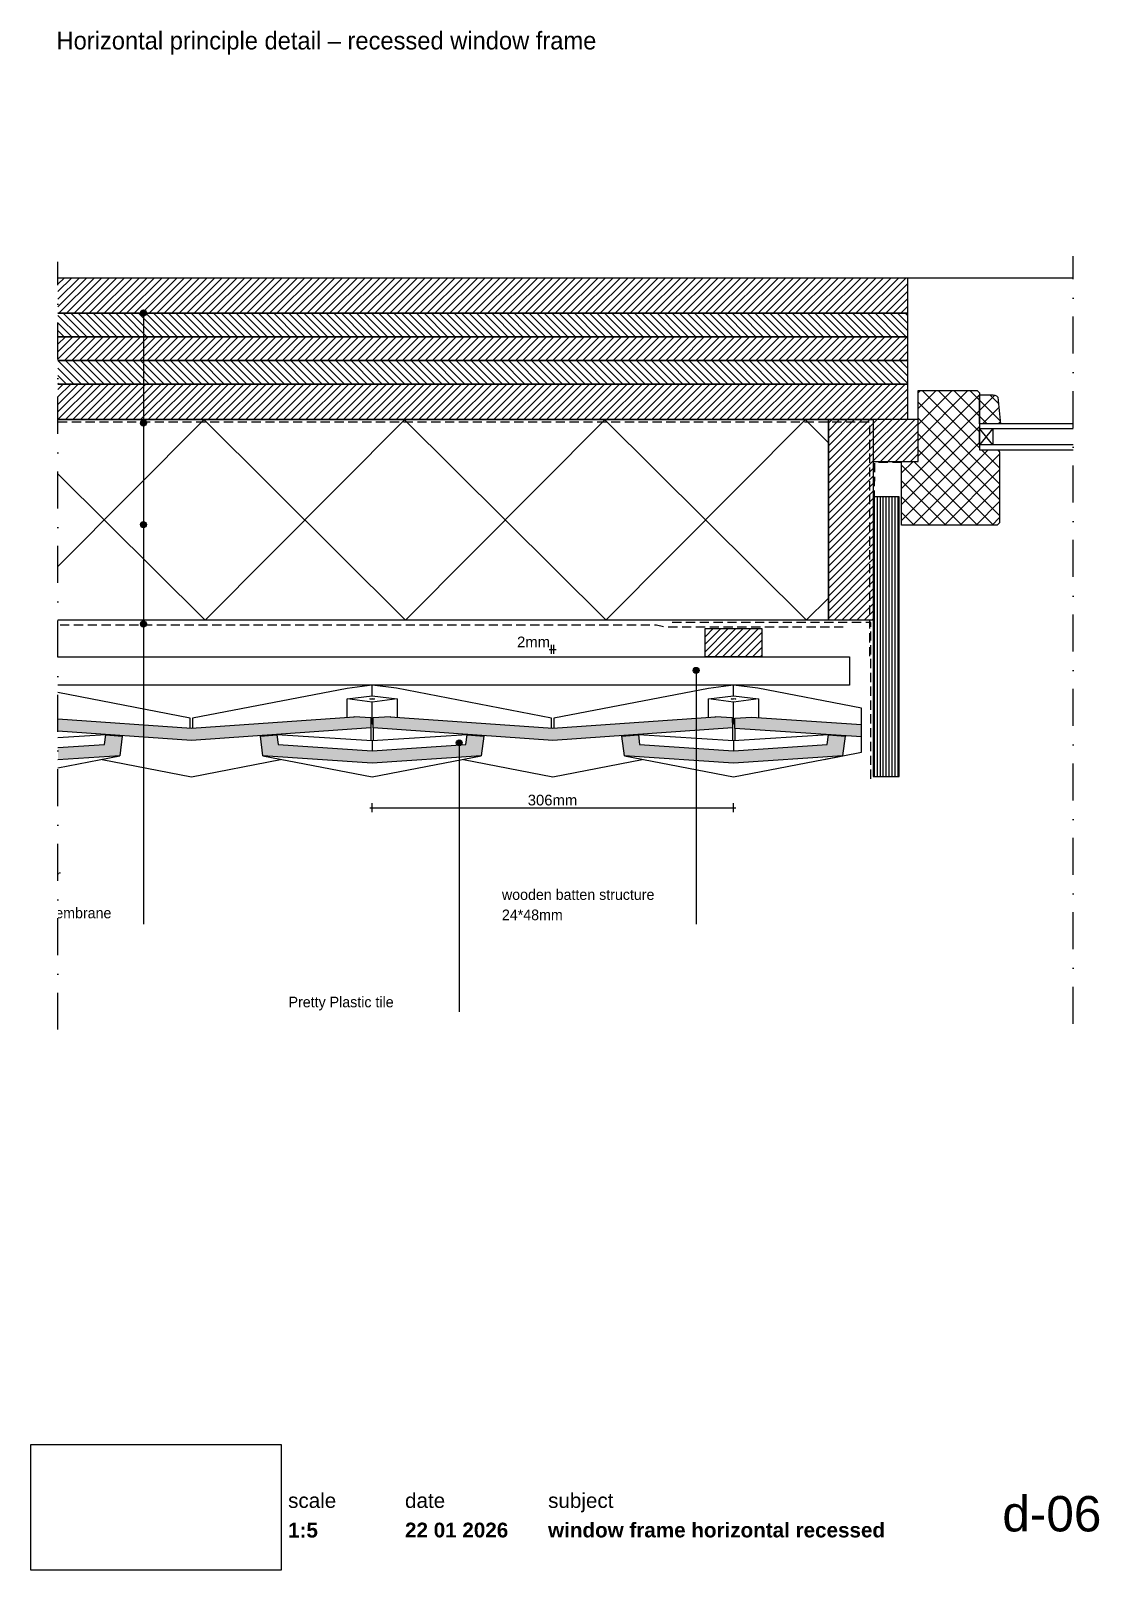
# Paper-space layout 'd-06 window frame horizontal recessed (1)' of a CAD drawing. Header units: millimetres. Extents: x 14 to 195, y 11 to 272.
import ezdxf
from ezdxf.xclip import XClip

# ---------------------------------------------------------------- set-up
doc = ezdxf.new("R2010")
doc.units = ezdxf.units.MM
doc.header["$MEASUREMENT"] = 0
doc.header["$XCLIPFRAME"] = 0
for name, pattern in [('B0302', [12.51, 6.26, -3.125, 0, -3.125]), ('B0701', [2.3412, 1.56, -0.7812]), ('Wipeout_Contour', [1000, 0, -1000])]:
    doc.linetypes.add(name, pattern=pattern)
for name, color, linetype in [('#01', 7, 'Continuous'), ('Dim - 1_50_100', 7, 'Continuous'), ('Info - 1_50_100', 7, 'Continuous'), ('Info - 1_5_10', 7, 'Continuous'), ('Info - Nederlands', 7, 'Continuous')]:
    doc.layers.add(name, color=color, linetype=linetype)
doc.styles.add('GENERATED_STYLE_1', font='HelveticaNeue.ttc')
doc.styles.add('GENERATED_STYLE_2', font='HelveticaNeue.ttc')
doc.styles.add('GENERATED_STYLE_3', font='Helvetica.ttc')
doc.styles.add('GENERATED_STYLE_4', font='')
doc.styles.get('GENERATED_STYLE_4').set_extended_font_data('Work Sans')
picture_1 = doc.add_image_def('image1.png', size_in_pixel=(317, 159))
pattern_1 = [(315, (-1333.4984, 475.69565), (0.6363961, 0.6363961), [])]
pattern_2 = [(45, (-1333.4984, 475.69565), (-0.6363961, 0.6363961), [])]
pattern_3 = [(45, (-1333.4984, 475.6956), (-1.343503, 1.343503), []), (135, (-1333.4984, 475.6956), (1.343503, 1.343503), [])]

# ---------------------------------------------------------------- blocks, each defined once
blk = doc.blocks.new('Drawing_1_1', base_point=(-200, 60))
at = {"color": 2, "linetype": 'Continuous', "lineweight": 0}
for s, insert, char_height, attachment_point, style in [('\\A1;{\\pql;\\fHelvetica Neue|b0|i0|c0|p0;\\W1.000000;date}', (77.08, 24.14), 2.5, 1, 'GENERATED_STYLE_1'), ('\\A1;{\\pql;\\fHelvetica Neue|b0|i0|c0|p0;\\W1.000000;subject}', (101.31, 24.14), 2.5, 1, 'GENERATED_STYLE_1'), ('\\A1;{\\pqr;\\fHelvetica Neue|b0|i0|c0|p0;\\W1.000000;d-06}', (195, 23.65), 6, 3, 'GENERATED_STYLE_1'), ('\\A1;{\\pql;\\fHelvetica Neue|b1|i0|c0|p0;\\W1.000000;1:5}', (57.28, 19.12), 2.5, 1, 'GENERATED_STYLE_2'), ('\\A1;{\\pql;\\fHelvetica Neue|b1|i0|c0|p0;\\W1.000000;22 01 2026}', (77.08, 19.14), 2.5, 1, 'GENERATED_STYLE_2'), ('\\A1;{\\pql;\\fHelvetica Neue|b1|i0|c0|p0;\\W1.000000;window frame horizontal recessed}', (101.31, 19.14), 2.5, 1, 'GENERATED_STYLE_2')]:
    blk.add_mtext(s, dxfattribs=dict(at, insert=insert, char_height=char_height, attachment_point=attachment_point, style=style))
at = {"color": 254, "linetype": 'Wipeout_Contour', "lineweight": 0, "ltscale": 174.062972}
blk.add_wipeout([(13.71, 11.09), (56.11, 11.09), (56.11, 32.35), (13.71, 32.35)], dxfattribs=at)
at = {"color": 2, "linetype": 'Continuous', "lineweight": 0, "insert": (57.28, 24.14), "char_height": 2.5, "attachment_point": 1, "style": 'GENERATED_STYLE_1'}
blk.add_mtext('\\A1;{\\pql;\\fHelvetica Neue|b0|i0|c0|p0;\\W1.000000;scale}', dxfattribs=at)
at = {"color": 9, "lineweight": 0}
image = blk.add_image(picture_1, insert=(13.71, 11.09), size_in_units=(42.4, 21.27), dxfattribs=at)
image.set_boundary_path([(-0.5, -0.5), (316.5, 158.5)])
blk = doc.blocks.new('Drawing_2_1', base_point=(-1333.5, 475.7))
at = {"layer": '#01', "linetype": 'Continuous', "lineweight": 0, "true_color": 0x000000}
for points in [[(32.28, 224), (32.31, 223.81), (32.42, 223.64), (32.59, 223.54), (32.78, 223.5), (32.97, 223.54), (33.13, 223.64), (33.24, 223.81), (33.28, 224), (33.24, 224.19), (33.13, 224.35), (32.97, 224.46), (32.78, 224.5), (32.59, 224.46), (32.42, 224.35), (32.31, 224.19)], [(32.28, 224), (32.31, 223.81), (32.42, 223.64), (32.59, 223.54), (32.78, 223.5), (32.97, 223.54), (33.13, 223.64), (33.24, 223.81), (33.28, 224), (33.24, 224.19), (33.13, 224.35), (32.97, 224.46), (32.78, 224.5), (32.59, 224.46), (32.42, 224.35), (32.31, 224.19)], [(32.28, 205.36), (32.31, 205.17), (32.42, 205), (32.59, 204.9), (32.78, 204.86), (32.97, 204.9), (33.13, 205), (33.24, 205.17), (33.28, 205.36), (33.24, 205.55), (33.13, 205.71), (32.97, 205.82), (32.78, 205.86), (32.59, 205.82), (32.42, 205.71), (32.31, 205.55)], [(32.28, 205.36), (32.31, 205.17), (32.42, 205), (32.59, 204.9), (32.78, 204.86), (32.97, 204.9), (33.13, 205), (33.24, 205.17), (33.28, 205.36), (33.24, 205.55), (33.13, 205.71), (32.97, 205.82), (32.78, 205.86), (32.59, 205.82), (32.42, 205.71), (32.31, 205.55)], [(32.28, 188.15), (32.31, 187.95), (32.42, 187.79), (32.59, 187.68), (32.78, 187.65), (32.97, 187.68), (33.13, 187.79), (33.24, 187.95), (33.28, 188.15), (33.24, 188.34), (33.13, 188.5), (32.97, 188.61), (32.78, 188.65), (32.59, 188.61), (32.42, 188.5), (32.31, 188.34)], [(32.28, 188.15), (32.31, 187.95), (32.42, 187.79), (32.59, 187.68), (32.78, 187.65), (32.97, 187.68), (33.13, 187.79), (33.24, 187.95), (33.28, 188.15), (33.24, 188.34), (33.13, 188.5), (32.97, 188.61), (32.78, 188.65), (32.59, 188.61), (32.42, 188.5), (32.31, 188.34)], [(32.28, 171.33), (32.31, 171.14), (32.42, 170.98), (32.59, 170.87), (32.78, 170.83), (32.97, 170.87), (33.13, 170.98), (33.24, 171.14), (33.28, 171.33), (33.24, 171.52), (33.13, 171.68), (32.97, 171.79), (32.78, 171.83), (32.59, 171.79), (32.42, 171.68), (32.31, 171.52)], [(32.28, 171.33), (32.31, 171.14), (32.42, 170.98), (32.59, 170.87), (32.78, 170.83), (32.97, 170.87), (33.13, 170.98), (33.24, 171.14), (33.28, 171.33), (33.24, 171.52), (33.13, 171.68), (32.97, 171.79), (32.78, 171.83), (32.59, 171.79), (32.42, 171.68), (32.31, 171.52)], [(125.87, 163.47), (125.91, 163.28), (126.02, 163.11), (126.18, 163), (126.37, 162.97), (126.56, 163), (126.72, 163.11), (126.83, 163.28), (126.87, 163.47), (126.83, 163.66), (126.72, 163.82), (126.56, 163.93), (126.37, 163.97), (126.18, 163.93), (126.02, 163.82), (125.91, 163.66)], [(125.87, 163.47), (125.91, 163.28), (126.02, 163.11), (126.18, 163), (126.37, 162.97), (126.56, 163), (126.72, 163.11), (126.83, 163.28), (126.87, 163.47), (126.83, 163.66), (126.72, 163.82), (126.56, 163.93), (126.37, 163.97), (126.18, 163.93), (126.02, 163.82), (125.91, 163.66)], [(85.76, 151.2), (85.8, 151.01), (85.9, 150.84), (86.07, 150.73), (86.26, 150.7), (86.45, 150.73), (86.61, 150.84), (86.72, 151.01), (86.76, 151.2), (86.72, 151.39), (86.61, 151.55), (86.45, 151.66), (86.26, 151.7), (86.07, 151.66), (85.9, 151.55), (85.8, 151.39)], [(85.76, 151.2), (85.8, 151.01), (85.9, 150.84), (86.07, 150.73), (86.26, 150.7), (86.45, 150.73), (86.61, 150.84), (86.72, 151.01), (86.76, 151.2), (86.72, 151.39), (86.61, 151.55), (86.45, 151.66), (86.26, 151.7), (86.07, 151.66), (85.9, 151.55), (85.8, 151.39)]]:
    blk.add_hatch(color=18, dxfattribs=at).paths.add_polyline_path(points)
at = {"layer": '#01', "linetype": 'Continuous', "lineweight": 0, "true_color": 0xe4e7e8}
for points in [[(40.91, 153.7), (18.31, 155.27), (18.31, 153.19), (40.91, 151.62), (71.31, 153.73), (71.3, 155.48), (68.47, 155.67), (68.47, 155.62)], [(102.11, 153.7), (74.54, 155.62), (74.55, 155.67), (71.71, 155.48), (71.71, 153.73), (102.11, 151.62), (132.51, 153.73), (132.5, 155.48), (129.67, 155.67), (129.67, 155.62)], [(135.74, 155.57), (132.91, 155.38), (132.91, 153.63), (154.37, 152.21), (154.37, 154.29), (135.73, 155.52)], [(18.31, 150.39), (18.31, 148.3), (28.78, 149.01), (29.2, 152.34), (26.4, 152.53), (26.19, 150.92)], [(52.6, 152.34), (53.02, 149.01), (71.5, 147.77), (89.98, 149.01), (90.4, 152.34), (87.6, 152.53), (87.39, 150.92), (71.5, 149.85), (55.61, 150.92), (55.4, 152.53)], [(113.8, 152.34), (114.22, 149.01), (132.7, 147.77), (151.18, 149.01), (151.6, 152.34), (148.8, 152.53), (148.59, 150.92), (132.7, 149.85), (116.81, 150.92), (116.6, 152.53)]]:
    blk.add_hatch(color=254, dxfattribs=at).paths.add_polyline_path(points)
at = {"layer": 'Info - 1_50_100', "linetype": 'Continuous', "lineweight": 0, "true_color": 0x000000}
h = blk.add_hatch(dxfattribs=at)
h.set_pattern_fill('310_Naaldhout__01__0001', color=18, style=0, pattern_type=2)
h.set_pattern_definition(pattern_2)
h.paths.add_polyline_path([(162.17, 229.96), (18.31, 229.96), (18.31, 223.96), (162.17, 223.96)])
h = blk.add_hatch(dxfattribs=at)
h.set_pattern_fill('310_Naaldhout__02__0001', color=18, style=0, pattern_type=2)
h.set_pattern_definition(pattern_1)
h.paths.add_polyline_path([(162.17, 223.96), (18.31, 223.96), (18.31, 219.96), (162.17, 219.96)])
h = blk.add_hatch(dxfattribs=at)
h.set_pattern_fill('310_Naaldhout__01__0001', color=18, style=0, pattern_type=2)
h.set_pattern_definition(pattern_2)
h.paths.add_polyline_path([(162.17, 219.96), (18.31, 219.96), (18.31, 215.96), (162.17, 215.96)])
h = blk.add_hatch(dxfattribs=at)
h.set_pattern_fill('310_Naaldhout__02__0001', color=18, style=0, pattern_type=2)
h.set_pattern_definition(pattern_1)
h.paths.add_polyline_path([(162.17, 215.96), (18.31, 215.96), (18.31, 211.96), (162.17, 211.96)])
h = blk.add_hatch(dxfattribs=at)
h.set_pattern_fill('310_Naaldhout__01__0001', color=18, style=0, pattern_type=2)
h.set_pattern_definition(pattern_2)
h.paths.add_polyline_path([(162.17, 211.96), (18.31, 211.96), (18.31, 205.96), (162.17, 205.96)])
h = blk.add_hatch(dxfattribs=at)
h.set_pattern_fill('415_Isolatie_ruit_0001', color=18, style=0, pattern_type=2)
h.set_pattern_definition([(135.152, (43.207, 171.957), (16.8807, 16.9703), []), (225.152, (43.207, 171.957), (-17.0605, 16.9703), [])])
h.paths.add_polyline_path([(148.77, 205.96), (18.31, 205.96), (18.31, 171.96), (148.77, 171.96)])
h = blk.add_hatch(dxfattribs=at)
h.set_pattern_fill('310_Naaldhout__01__0001', color=18, style=0, pattern_type=2)
h.set_pattern_definition(pattern_2)
h.paths.add_polyline_path([(156.37, 171.96), (156.37, 205.96), (148.77, 205.96), (148.77, 171.96)])
h = blk.add_hatch(dxfattribs=at)
h.set_pattern_fill('310_Naaldhout__01__0001', color=18, style=0, pattern_type=2)
h.set_pattern_definition(pattern_2)
h.paths.add_polyline_path([(163.97, 198.87), (163.97, 205.96), (156.37, 205.96), (156.37, 198.87)])
h = blk.add_hatch(dxfattribs=at)
h.set_pattern_fill('325_Houtachtig_plaatmate_E0', color=18, style=0, pattern_type=2)
h.set_pattern_definition([(90, (158.5731, 256.825), (-0.5, 0), [])])
h.paths.add_polyline_path([(160.77, 192.88), (156.37, 192.88), (156.37, 145.5), (160.77, 145.5)])
at = {"layer": 'Info - 1_5_10', "linetype": 'Continuous', "lineweight": 0, "true_color": 0x99a3a6}
h = blk.add_hatch(dxfattribs=at)
h.set_pattern_fill('305_Loofhout__02__0001', color=253, style=0, pattern_type=2)
h.set_pattern_definition(pattern_3)
h.paths.add_polyline_path([(161.17, 198.87), (161.17, 188.07), (177.37, 188.07), (177.77, 188.47), (177.77, 200.47), (177.57, 200.84), (174.37, 200.84), (174.37, 207.07), (174.37, 210.47), (173.97, 210.87), (163.97, 210.87), (163.97, 198.87)])
h = blk.add_hatch(dxfattribs=at)
h.set_pattern_fill('305_Loofhout__02__0001', color=253, style=0, pattern_type=2)
h.set_pattern_definition(pattern_3)
h.paths.add_polyline_path([(174.37, 205.24), (177.91, 205.24), (177.44, 209.73, 0.246914), (176.35, 210.16), (174.37, 210.16)])
h = blk.add_hatch(dxfattribs=at)
h.set_pattern_fill('310_Naaldhout__01__0001', color=253, style=0, pattern_type=2)
h.set_pattern_definition(pattern_2)
h.paths.add_polyline_path([(127.89, 165.76), (137.49, 165.76), (137.49, 170.56), (127.89, 170.56)])
at = {"layer": '#01', "color": 9, "linetype": 'Continuous', "lineweight": 0}
for p, q in [((162.17, 229.96), (190.24, 229.96)), ((32.78, 223.5), (32.78, 132.96)), ((32.78, 223.5), (32.78, 132.96)), ((32.78, 204.86), (32.78, 120.52)), ((32.78, 204.86), (32.78, 120.52)), ((176.63, 201.64), (174.37, 204.44)), ((176.63, 204.44), (174.37, 201.64)), ((32.78, 187.65), (32.78, 137.34)), ((32.78, 187.65), (32.78, 137.34)), ((32.78, 170.83), (32.78, 120.52)), ((32.78, 170.83), (32.78, 120.52)), ((126.37, 162.97), (126.37, 120.52)), ((126.37, 162.97), (126.37, 120.52)), ((40.7, 155.39), (18.31, 159.7)), ((67.26, 160.42), (41.1, 155.39)), ((71.5, 160.96), (67.26, 160.42)), ((67.26, 158.64), (71.5, 159.17)), ((75.65, 160.44), (71.5, 160.96)), ((71.5, 159.17), (71.5, 160.96)), ((71.5, 159.17), (75.74, 158.64)), ((101.9, 155.39), (75.65, 160.44)), ((128.46, 160.42), (102.3, 155.39)), ((132.7, 160.96), (128.46, 160.42)), ((128.46, 158.64), (132.7, 159.17)), ((136.85, 160.44), (132.7, 160.96)), ((132.7, 159.17), (132.7, 160.96)), ((132.7, 159.17), (136.94, 158.64)), ((154.37, 157.07), (136.85, 160.44)), ((67.26, 155.53), (67.26, 158.64)), ((71.5, 158.1), (67.26, 158.64)), ((71.1, 158.64), (71.22, 158.67)), ((71.22, 158.6), (71.1, 158.64)), ((71.22, 158.67), (71.5, 158.69)), ((71.5, 158.58), (71.22, 158.6)), ((71.5, 158.69), (71.78, 158.67)), ((75.74, 158.64), (71.5, 158.1)), ((71.78, 158.6), (71.5, 158.58)), ((71.5, 154.42), (71.5, 158.1)), ((71.78, 158.67), (71.9, 158.64)), ((71.9, 158.64), (71.78, 158.6)), ((75.74, 158.64), (75.74, 155.53)), ((128.46, 155.48), (128.46, 158.64)), ((132.7, 158.1), (128.46, 158.64)), ((132.3, 158.64), (132.42, 158.67)), ((132.42, 158.6), (132.3, 158.64)), ((132.42, 158.67), (132.7, 158.69)), ((132.7, 158.58), (132.42, 158.6)), ((132.7, 158.69), (132.98, 158.67)), ((136.94, 158.64), (132.7, 158.1)), ((132.7, 154.42), (132.7, 158.1)), ((132.98, 158.67), (133.1, 158.64)), ((133.1, 158.64), (132.98, 158.6)), ((136.94, 158.64), (136.94, 155.44)), ((154.37, 154.29), (154.37, 157.07)), ((40.7, 153.72), (40.7, 155.39)), ((41.1, 155.39), (41.1, 153.7)), ((71.31, 154.45), (71.5, 154.42)), ((71.5, 154.42), (71.71, 154.46)), ((101.9, 153.72), (101.9, 155.39)), ((102.3, 155.39), (102.3, 153.7)), ((132.51, 154.45), (132.7, 154.42)), ((132.7, 154.42), (132.91, 154.46)), ((154.37, 149.63), (154.37, 154.29)), ((26.4, 152.53), (18.31, 152.04)), ((71.5, 151.56), (55.4, 152.53)), ((71.31, 153.73), (71.31, 151.58)), ((87.6, 152.53), (71.5, 151.56)), ((71.5, 151.56), (71.5, 149.85)), ((71.71, 153.73), (71.71, 151.58)), ((132.7, 151.56), (116.6, 152.53)), ((132.51, 153.73), (132.51, 151.58)), ((148.8, 152.53), (132.7, 151.56)), ((132.7, 151.56), (132.7, 149.85)), ((132.92, 153.64), (132.92, 151.6)), ((18.31, 146.99), (28.78, 149.01)), ((53.02, 149.01), (71.5, 145.44)), ((71.5, 145.44), (89.98, 149.01)), ((86.26, 150.7), (86.26, 105.67)), ((86.26, 150.7), (86.26, 105.67)), ((114.22, 149.01), (132.7, 145.44)), ((132.7, 145.44), (151.18, 149.01)), ((148.04, 148.4), (154.37, 149.63)), ((25.79, 148.38), (40.91, 145.47)), ((40.91, 145.47), (56.02, 148.38)), ((86.99, 148.38), (102.11, 145.47)), ((102.11, 145.47), (117.22, 148.38))]:
    blk.add_line(p, q, dxfattribs=at)
at = {"layer": '#01', "color": 2, "linetype": 'Continuous', "lineweight": 0}
for p, q in [((18.31, 155.27), (40.91, 153.7)), ((40.91, 153.7), (68.47, 155.62)), ((68.47, 155.62), (68.47, 155.67)), ((68.47, 155.67), (71.3, 155.48)), ((71.3, 155.48), (71.31, 153.73)), ((71.71, 155.48), (74.55, 155.67)), ((71.71, 153.73), (71.71, 155.48)), ((74.55, 155.67), (74.54, 155.62)), ((74.54, 155.62), (102.11, 153.7)), ((102.11, 153.7), (129.67, 155.62)), ((129.67, 155.62), (129.67, 155.67)), ((129.67, 155.67), (132.5, 155.48)), ((132.5, 155.48), (132.51, 153.73)), ((132.91, 155.38), (135.74, 155.57)), ((132.91, 153.63), (132.91, 155.38)), ((135.74, 155.57), (135.73, 155.52)), ((135.73, 155.52), (154.37, 154.29)), ((40.91, 151.62), (18.31, 153.19)), ((26.19, 150.92), (26.4, 152.53)), ((26.4, 152.53), (29.2, 152.34)), ((29.2, 152.34), (28.78, 149.01)), ((71.31, 153.73), (40.91, 151.62)), ((52.6, 152.34), (55.4, 152.53)), ((53.02, 149.01), (52.6, 152.34)), ((55.4, 152.53), (55.61, 150.92)), ((102.11, 151.62), (71.71, 153.73)), ((87.39, 150.92), (87.6, 152.53)), ((87.6, 152.53), (90.4, 152.34)), ((90.4, 152.34), (89.98, 149.01)), ((132.51, 153.73), (102.11, 151.62)), ((113.8, 152.34), (116.6, 152.53)), ((114.22, 149.01), (113.8, 152.34)), ((116.6, 152.53), (116.81, 150.92)), ((154.37, 152.21), (132.91, 153.63)), ((148.59, 150.92), (148.8, 152.53)), ((148.8, 152.53), (151.6, 152.34)), ((151.6, 152.34), (151.18, 149.01)), ((18.31, 150.39), (26.19, 150.92)), ((28.78, 149.01), (18.31, 148.3)), ((71.5, 147.77), (53.02, 149.01)), ((55.61, 150.92), (71.5, 149.85)), ((71.5, 149.85), (87.39, 150.92)), ((89.98, 149.01), (71.5, 147.77)), ((132.7, 147.77), (114.22, 149.01)), ((116.81, 150.92), (132.7, 149.85)), ((132.7, 149.85), (148.59, 150.92)), ((151.18, 149.01), (132.7, 147.77))]:
    blk.add_line(p, q, dxfattribs=at)
at = {"layer": '#01', "color": 2, "linetype": 'B0701', "lineweight": 0, "flags": 128}
for points in [[(18.31, 205.56), (155.76, 205.56), (155.76, 165.56)], [(161.17, 198.67), (156.57, 198.67), (156.37, 171.35)], [(155.95, 145.11), (155.95, 171.56), (121.83, 171.56)]]:
    blk.add_lwpolyline(points, dxfattribs=at)
at = {"layer": '#01', "color": 1, "linetype": 'Continuous', "lineweight": 0}
for centre in [(32.78, 224), (32.78, 224), (32.78, 205.36), (32.78, 205.36), (32.78, 188.15), (32.78, 188.15), (32.78, 171.33), (32.78, 171.33), (126.37, 163.47), (126.37, 163.47), (86.26, 151.2), (86.26, 151.2)]:
    blk.add_circle(centre, 0.5, dxfattribs=at)
at = {"layer": 'Dim - 1_50_100', "color": 1, "linetype": 'Continuous', "lineweight": 0}
for p, q in [((101.5, 167.03), (101.9, 167.03)), ((101.9, 166.28), (101.9, 167.78)), ((101.9, 167.03), (102.3, 167.03)), ((102.3, 166.28), (102.3, 167.78)), ((102.3, 167.03), (102.7, 167.03)), ((71.5, 139.47), (71.5, 140.97)), ((132.7, 139.47), (132.7, 140.97)), ((71.1, 140.22), (71.5, 140.22)), ((71.5, 140.22), (132.7, 140.22)), ((132.7, 140.22), (133.1, 140.22))]:
    blk.add_line(p, q, dxfattribs=at)
at = {"layer": 'Info - 1_50_100', "color": 3, "linetype": 'Continuous', "lineweight": 0}
for p, q in [((162.17, 205.96), (18.31, 205.96)), ((155.57, 171.96), (37.04, 171.96))]:
    blk.add_line(p, q, dxfattribs=at)
at = {"layer": 'Info - 1_50_100', "color": 9, "linetype": 'Continuous', "lineweight": 0, "flags": 128}
for points in [[(18.31, 229.96), (162.17, 229.96), (162.17, 223.96), (18.31, 223.96)], [(18.31, 223.96), (162.17, 223.96), (162.17, 219.96), (18.31, 219.96)], [(18.31, 219.96), (162.17, 219.96), (162.17, 215.96), (18.31, 215.96)], [(18.31, 215.96), (162.17, 215.96), (162.17, 211.96), (18.31, 211.96)], [(18.31, 211.96), (162.17, 211.96), (162.17, 205.96), (18.31, 205.96)], [(18.31, 165.76), (152.37, 165.76), (152.37, 160.96), (18.31, 160.96)]]:
    blk.add_lwpolyline(points, dxfattribs=at)
at = {"layer": 'Info - 1_50_100', "color": 1, "linetype": 'Continuous', "lineweight": 0, "flags": 128}
blk.add_lwpolyline([(18.31, 205.96), (148.77, 205.96), (148.77, 171.96), (18.31, 171.96)], dxfattribs=at)
at = {"layer": 'Info - 1_50_100', "color": 2, "linetype": 'Continuous', "lineweight": 0, "flags": 128}
blk.add_lwpolyline([(156.37, 171.96), (148.77, 171.96), (148.77, 205.96), (156.37, 205.96)], close=True, dxfattribs=at)
at = {"layer": 'Info - 1_50_100', "color": 9, "linetype": 'Continuous', "lineweight": 0, "flags": 128}
for points in [[(163.97, 198.87), (163.97, 205.96), (156.37, 205.96), (156.37, 198.87)], [(160.77, 192.88), (156.37, 192.88), (156.37, 145.5), (160.77, 145.5)]]:
    blk.add_lwpolyline(points, close=True, dxfattribs=at)
at = {"layer": 'Info - 1_50_100', "color": 2, "linetype": 'B0701', "lineweight": 0, "flags": 128}
blk.add_lwpolyline([(151.3, 170.8), (121.18, 170.8), (119.66, 171.13), (18.31, 171.13)], dxfattribs=at)
at = {"layer": 'Info - 1_5_10', "color": 2, "linetype": 'Continuous', "lineweight": 0, "flags": 128}
blk.add_lwpolyline([(161.17, 198.87), (163.97, 198.87), (163.97, 210.87), (173.97, 210.87), (174.37, 210.47), (174.37, 207.07), (174.37, 200.84), (177.57, 200.84), (177.77, 200.47), (177.77, 188.47), (177.37, 188.07), (161.17, 188.07)], close=True, dxfattribs=at)
blk.add_lwpolyline([(174.37, 205.24), (174.37, 210.16), (176.35, 210.16, -0.246914), (177.44, 209.73), (177.91, 205.24)], format="xyb", close=True, dxfattribs=at)
at = {"layer": 'Info - 1_5_10', "color": 9, "linetype": 'Continuous', "lineweight": 0, "flags": 128}
for points in [[(190.24, 205.24), (174.37, 205.24), (174.37, 204.44), (190.24, 204.44)], [(190.24, 201.64), (174.37, 201.64), (174.37, 200.84), (190.24, 200.84)]]:
    blk.add_lwpolyline(points, dxfattribs=at)
at = {"layer": 'Info - 1_5_10', "color": 1, "linetype": 'Continuous', "lineweight": 0, "flags": 128}
for points in [[(174.37, 201.64), (174.37, 204.44), (176.63, 204.44), (176.63, 201.64)], [(127.89, 165.76), (127.89, 170.56), (137.49, 170.56), (137.49, 165.76)]]:
    blk.add_lwpolyline(points, close=True, dxfattribs=at)
at = {"layer": 'Dim - 1_50_100', "color": 2, "linetype": 'Continuous', "lineweight": 0, "char_height": 1.8, "attachment_point": 7, "style": 'GENERATED_STYLE_3'}
for s, insert, width in [('\\A1;{\\pql;\\fHelvetica|b0|i0|c0|p0;\\W1.000000;2mm}', (96.05, 167.39), 5.6469), ('\\A1;{\\pql;\\fHelvetica|b0|i0|c0|p0;\\W1.000000;306mm}', (97.86, 140.58), 8.4735)]:
    blk.add_mtext(s, dxfattribs=dict(at, insert=insert, width=width))
at = {"layer": 'Info - Nederlands', "color": 2, "linetype": 'Continuous', "lineweight": 0, "char_height": 1.8, "attachment_point": 4, "style": 'GENERATED_STYLE_4'}
for s, insert, line_spacing_factor in [('\\A1;{\\pql;\\fWork Sans|b0|i0|c0|p0;\\W1.000000;wall\\P\\pql;\\fWork Sans|b0|i0|c0|p0;\\W1.000000;vapour barrier\\P\\pql;\\fWork Sans|b0|i0|c0|p0;\\C9;\\H1.000060x;\\W1.000000;insulation\\P\\pql;\\fWork Sans|b0|i0|c0|p0;\\C2;\\H0.999940x;\\W1.000000;waterproof membrane}', (3.81, 126.91), 1.064799), ('\\A1;{\\pql;\\fWork Sans|b0|i0|c0|p0;\\W1.000000;wooden batten structure\\P\\pql;\\fWork Sans|b0|i0|c0|p0;\\W1.000000;24*48mm}', (93.49, 123.77), 1.144272), ('\\A1;{\\pql;\\fWork Sans|b0|i0|c0|p0;\\W1.000000;wooden batten structure\\P\\pql;\\fWork Sans|b0|i0|c0|p0;\\W1.000000;24*48mm}', (93.49, 123.77), 1.144272)]:
    blk.add_mtext(s, dxfattribs=dict(at, insert=insert, line_spacing_factor=line_spacing_factor))
at = {"layer": 'Info - Nederlands', "color": 2, "linetype": 'Continuous', "lineweight": 0, "insert": (57.36, 107.04), "char_height": 1.8, "attachment_point": 4, "style": 'GENERATED_STYLE_4'}
blk.add_mtext('\\A1;{\\pql;\\fWork Sans|b0|i0|c0|p0;\\W1.000000;Pretty Plastic tile }', dxfattribs=at)
blk.add_mtext('\\A1;{\\pql;\\fWork Sans|b0|i0|c0|p0;\\W1.000000;Pretty Plastic tile }', dxfattribs=at)

psp = doc.layouts.new('d-06 window frame horizontal recessed (1)')

# ---------------------------------------------------------------- linework, layer by layer
at = {"layer": '#01', "color": 3, "linetype": 'B0302', "lineweight": 0}
for p, q in [((18.31, 102.63), (18.31, 232.63)), ((190.24, 103.63), (190.24, 233.63))]:
    psp.add_line(p, q, dxfattribs=at)

# ---------------------------------------------------------------- block references
at = {"color": 4, "linetype": 'Continuous', "lineweight": 0}
ref = psp.add_blockref('Drawing_2_1', (-1333.5, 475.7), dxfattribs=at)
XClip(ref).set_block_clipping_path([(18.3118260115, 79.4089153237), (190.2367454483, 238.8672037902)])
ref = psp.add_blockref('Drawing_1_1', (-200, 60), dxfattribs=at)
XClip(ref).set_block_clipping_path([(-287.3178906032, -75.7273941135), (502.7286062445, 56.3449743075)])

# ---------------------------------------------------------------- texts
at = {"layer": 'Info - 1_5_10', "color": 2, "linetype": 'Continuous', "lineweight": 0, "insert": (18.06, 267.72), "char_height": 3, "attachment_point": 7, "style": 'GENERATED_STYLE_4'}
psp.add_mtext('\\A1;{\\pql;\\fWork Sans|b0|i0|c0|p0;\\W1.000000;Horizontal principle detail – recessed window frame}', dxfattribs=at)

doc.saveas('drawing.dxf')
